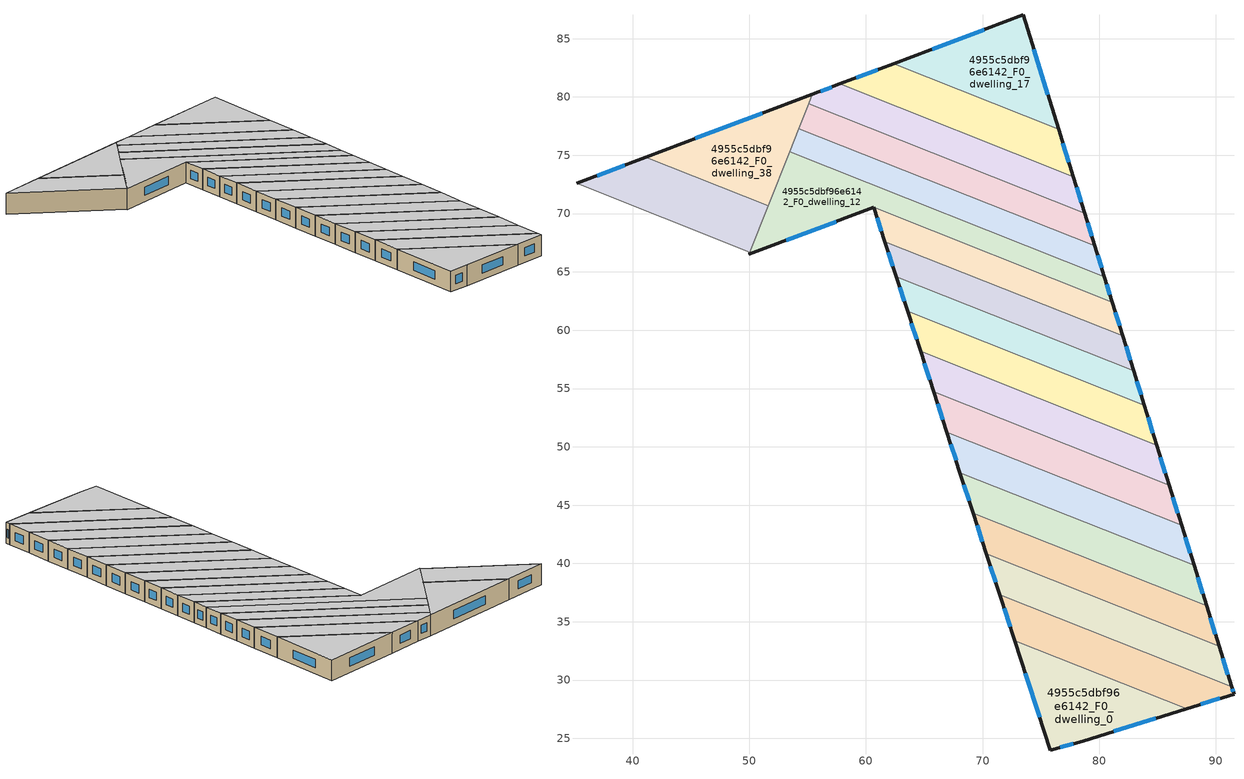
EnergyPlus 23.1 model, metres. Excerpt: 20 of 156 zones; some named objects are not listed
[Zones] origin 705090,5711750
4955c5dbf96e6142_F0_dwelling_0
 floor ground (EU_floor_Construction): 87.5,27.54 78.59,24.77 75.8,24 72.75,33.39 z0
 wall outside (EU_wall_Construction): 72.75,33.39 75.8,24 78.59,24.77 87.5,27.54 z0:3
 wall to 4955c5dbf96e6142_F0_dwelling_1 (EU_wall_Construction): 87.5,27.54 72.75,33.39 z0:3
 window (EU_Window_Construction): 81.26,25.6 84.83,26.71 / 76.64,24.23 77.76,24.54 / 73.66,30.58 74.89,26.81 z0.9:2.1
 ceiling to 4955c5dbf96e6142_F1_dwelling_0 (EU_floor_Construction): 87.5,27.54 72.75,33.39 75.8,24 78.59,24.77 z3
4955c5dbf96e6142_F0_dwelling_1
 floor ground (EU_floor_Construction): 91.36,29.43 91.55,28.8 87.5,27.54 72.75,33.39 71.47,37.32 z0
 wall outside (EU_wall_Construction): 71.47,37.32 72.75,33.39 / 87.5,27.54 91.55,28.8 91.36,29.43 z0:3
 wall to 4955c5dbf96e6142_F0_dwelling_2 (EU_wall_Construction): 91.36,29.43 71.47,37.32 z0:3
 window (EU_Window_Construction): 71.85,36.15 72.36,34.57 / 91.5,28.99 91.42,29.24 / 88.71,27.92 90.34,28.42 z0.9:2.1
 ceiling to 4955c5dbf96e6142_F1_dwelling_1 (EU_floor_Construction): 91.55,28.8 91.36,29.43 71.47,37.32 72.75,33.39 87.5,27.54 z3
4955c5dbf96e6142_F0_dwelling_10
 floor ground (EU_floor_Construction): 82.02,59.51 82.95,56.51 62.59,64.58 61.61,67.6 z0
 wall outside (EU_wall_Construction): 82.95,56.51 82.02,59.51 / 61.61,67.6 62.59,64.58 z0:3
 wall to 4955c5dbf96e6142_F0_dwelling_11 (EU_wall_Construction): 82.02,59.51 61.61,67.6 z0:3
 wall to 4955c5dbf96e6142_F0_dwelling_9 (EU_wall_Construction): 62.59,64.58 82.95,56.51 z0:3
 window (EU_Window_Construction): 82.67,57.41 82.3,58.61 / 61.91,66.7 62.3,65.49 z0.9:2.1
 ceiling to 4955c5dbf96e6142_F1_dwelling_10 (EU_floor_Construction): 82.95,56.51 82.02,59.51 61.61,67.6 62.59,64.58 z3
4955c5dbf96e6142_F0_dwelling_11
 floor ground (EU_floor_Construction): 81.12,62.41 82.02,59.51 61.61,67.6 60.66,70.53 z0
 wall outside (EU_wall_Construction): 82.02,59.51 81.12,62.41 / 60.66,70.53 61.61,67.6 z0:3
 wall to 4955c5dbf96e6142_F0_dwelling_12 (EU_wall_Construction): 81.12,62.41 60.66,70.53 z0:3
 window (EU_Window_Construction): 81.75,60.38 81.39,61.54 / 60.94,69.65 61.33,68.47 z0.9:2.1
 ceiling to 4955c5dbf96e6142_F1_dwelling_11 (EU_floor_Construction): 82.02,59.51 81.12,62.41 60.66,70.53 61.61,67.6 z3
4955c5dbf96e6142_F0_dwelling_12
 floor ground (EU_floor_Construction): 80.44,64.58 81.12,62.41 60.66,70.53 49.96,66.5 53.44,75.29 z0
 wall outside (EU_wall_Construction): 81.12,62.41 80.44,64.58 / 49.96,66.5 60.66,70.53 z0:3
 wall to 4955c5dbf96e6142_F0_dwelling_13 (EU_wall_Construction): 80.44,64.58 53.44,75.29 z0:3
 wall to 4955c5dbf96e6142_F0_dwelling_38 (EU_wall_Construction): 53.44,75.29 51.61,70.66 z0:3
 wall to 4955c5dbf96e6142_F0_dwelling_36 (EU_wall_Construction): 50.04,66.7 49.96,66.5 z0:3
 wall to 4955c5dbf96e6142_F0_dwelling_37 (EU_wall_Construction): 51.61,70.66 50.04,66.7 z0:3
 window (EU_Window_Construction): 80.91,63.06 80.65,63.93 / 53.16,67.71 57.46,69.32 z0.9:2.1
 ceiling to 4955c5dbf96e6142_F1_dwelling_12 (EU_floor_Construction): 81.12,62.41 80.44,64.58 53.44,75.29 49.96,66.5 60.66,70.53 z3
4955c5dbf96e6142_F0_dwelling_13
 floor ground (EU_floor_Construction): 79.62,67.22 80.44,64.58 53.44,75.29 54.24,77.29 z0
 wall outside (EU_wall_Construction): 80.44,64.58 79.62,67.22 z0:3
 wall to 4955c5dbf96e6142_F0_dwelling_14 (EU_wall_Construction): 79.62,67.22 54.24,77.29 z0:3
 wall to 4955c5dbf96e6142_F0_dwelling_38 (EU_wall_Construction): 54.24,77.29 53.44,75.29 z0:3
 window (EU_Window_Construction): 80.2,65.37 79.87,66.43 z0.9:2.1
 ceiling to 4955c5dbf96e6142_F1_dwelling_13 (EU_floor_Construction): 80.44,64.58 79.62,67.22 54.24,77.29 53.44,75.29 z3
4955c5dbf96e6142_F0_dwelling_14
 floor ground (EU_floor_Construction): 78.74,70.05 79.62,67.22 54.24,77.29 55.09,79.43 z0
 wall outside (EU_wall_Construction): 79.62,67.22 78.74,70.05 z0:3
 wall to 4955c5dbf96e6142_F0_dwelling_15 (EU_wall_Construction): 78.74,70.05 55.09,79.43 z0:3
 wall to 4955c5dbf96e6142_F0_dwelling_38 (EU_wall_Construction): 55.09,79.43 54.24,77.29 z0:3
 window (EU_Window_Construction): 79.36,68.07 79.01,69.2 z0.9:2.1
 ceiling to 4955c5dbf96e6142_F1_dwelling_14 (EU_floor_Construction): 79.62,67.22 78.74,70.05 55.09,79.43 54.24,77.29 z3
4955c5dbf96e6142_F0_dwelling_15
 floor ground (EU_floor_Construction): 77.77,73.18 78.74,70.05 55.09,79.43 55.4,80.22 57.77,81.11 z0
 wall outside (EU_wall_Construction): 57.77,81.11 55.4,80.22 / 78.74,70.05 77.77,73.18 z0:3
 wall to 4955c5dbf96e6142_F0_dwelling_16 (EU_wall_Construction): 77.77,73.18 57.77,81.11 z0:3
 wall to 4955c5dbf96e6142_F0_dwelling_38 (EU_wall_Construction): 55.4,80.22 55.09,79.43 z0:3
 window (EU_Window_Construction): 57.06,80.84 56.11,80.49 / 78.45,70.98 78.06,72.24 z0.9:2.1
 ceiling to 4955c5dbf96e6142_F1_dwelling_15 (EU_floor_Construction): 78.74,70.05 77.77,73.18 57.77,81.11 55.4,80.22 55.09,79.43 z3
4955c5dbf96e6142_F0_dwelling_16
 floor ground (EU_floor_Construction): 76.51,77.24 77.77,73.18 57.77,81.11 62.37,82.85 z0
 wall outside (EU_wall_Construction): 77.77,73.18 76.51,77.24 / 62.37,82.85 57.77,81.11 z0:3
 wall to 4955c5dbf96e6142_F0_dwelling_17 (EU_wall_Construction): 76.51,77.24 62.37,82.85 z0:3
 window (EU_Window_Construction): 77.4,74.39 76.89,76.02 / 60.99,82.33 59.15,81.63 z0.9:2.1
 ceiling to 4955c5dbf96e6142_F1_dwelling_16 (EU_floor_Construction): 77.77,73.18 76.51,77.24 62.37,82.85 57.77,81.11 z3
4955c5dbf96e6142_F0_dwelling_17
 floor ground (EU_floor_Construction): 73.47,87.04 76.51,77.24 62.37,82.85 z0
 wall outside (EU_wall_Construction): 76.51,77.24 73.47,87.04 62.37,82.85 z0:3
 window (EU_Window_Construction): 75.6,80.17 74.38,84.1 / 70.15,85.78 65.69,84.1 z0.9:2.1
 ceiling to 4955c5dbf96e6142_F1_dwelling_17 (EU_floor_Construction): 76.51,77.24 73.47,87.04 62.37,82.85 z3
4955c5dbf96e6142_F0_dwelling_2
 floor ground (EU_floor_Construction): 90.28,32.91 91.36,29.43 71.47,37.32 70.33,40.82 z0
 wall outside (EU_wall_Construction): 91.36,29.43 90.28,32.91 / 70.33,40.82 71.47,37.32 z0:3
 wall to 4955c5dbf96e6142_F0_dwelling_3 (EU_wall_Construction): 90.28,32.91 70.33,40.82 z0:3
 window (EU_Window_Construction): 91.03,30.48 90.6,31.87 / 70.67,39.78 71.13,38.37 z0.9:2.1
 ceiling to 4955c5dbf96e6142_F1_dwelling_2 (EU_floor_Construction): 91.36,29.43 90.28,32.91 70.33,40.82 71.47,37.32 z3
4955c5dbf96e6142_F0_dwelling_3
 floor ground (EU_floor_Construction): 89.2,36.38 90.28,32.91 70.33,40.82 69.19,44.32 z0
 wall outside (EU_wall_Construction): 90.28,32.91 89.2,36.38 / 69.19,44.32 70.33,40.82 z0:3
 wall to 4955c5dbf96e6142_F0_dwelling_4 (EU_wall_Construction): 89.2,36.38 69.19,44.32 z0:3
 window (EU_Window_Construction): 89.95,33.95 89.52,35.34 / 69.53,43.27 69.99,41.87 z0.9:2.1
 ceiling to 4955c5dbf96e6142_F1_dwelling_3 (EU_floor_Construction): 90.28,32.91 89.2,36.38 69.19,44.32 70.33,40.82 z3
4955c5dbf96e6142_F0_dwelling_37
 floor ground (EU_floor_Construction): 51.61,70.66 50.04,66.7 35.18,72.59 41.1,74.82 z0
 wall outside (EU_wall_Construction): 41.1,74.82 35.18,72.59 z0:3
 wall to 4955c5dbf96e6142_F0_dwelling_36 (EU_wall_Construction): 35.18,72.59 50.04,66.7 z0:3
 wall to 4955c5dbf96e6142_F0_dwelling_38 (EU_wall_Construction): 51.61,70.66 41.1,74.82 z0:3
 window (EU_Window_Construction): 39.33,74.16 36.95,73.26 z0.9:2.1
 ceiling to 4955c5dbf96e6142_F1_dwelling_37 (EU_floor_Construction): 50.04,66.7 51.61,70.66 41.1,74.82 35.18,72.59 z3
4955c5dbf96e6142_F0_dwelling_38
 floor ground (EU_floor_Construction): 55.4,80.22 51.61,70.66 41.1,74.82 z0
 wall outside (EU_wall_Construction): 55.4,80.22 41.1,74.82 z0:3
 window (EU_Window_Construction): 51.12,78.6 45.38,76.44 z0.9:2.1
 ceiling to 4955c5dbf96e6142_F1_dwelling_38 (EU_floor_Construction): 51.61,70.66 55.4,80.22 41.1,74.82 z3
4955c5dbf96e6142_F0_dwelling_4
 floor ground (EU_floor_Construction): 88.13,39.84 89.2,36.38 69.19,44.32 68.06,47.8 z0
 wall outside (EU_wall_Construction): 89.2,36.38 88.13,39.84 / 68.06,47.8 69.19,44.32 z0:3
 wall to 4955c5dbf96e6142_F0_dwelling_5 (EU_wall_Construction): 88.13,39.84 68.06,47.8 z0:3
 window (EU_Window_Construction): 88.88,37.42 88.45,38.8 / 68.4,46.76 68.85,45.36 z0.9:2.1
 ceiling to 4955c5dbf96e6142_F1_dwelling_4 (EU_floor_Construction): 89.2,36.38 88.13,39.84 68.06,47.8 69.19,44.32 z3
4955c5dbf96e6142_F0_dwelling_5
 floor ground (EU_floor_Construction): 87.06,43.29 88.13,39.84 68.06,47.8 66.93,51.27 z0
 wall outside (EU_wall_Construction): 88.13,39.84 87.06,43.29 / 66.93,51.27 68.06,47.8 z0:3
 wall to 4955c5dbf96e6142_F0_dwelling_6 (EU_wall_Construction): 87.06,43.29 66.93,51.27 z0:3
 window (EU_Window_Construction): 87.81,40.87 87.38,42.25 / 67.27,50.23 67.72,48.84 z0.9:2.1
 ceiling to 4955c5dbf96e6142_F1_dwelling_5 (EU_floor_Construction): 88.13,39.84 87.06,43.29 66.93,51.27 68.06,47.8 z3
4955c5dbf96e6142_F0_dwelling_6
 floor ground (EU_floor_Construction): 85.99,46.72 87.06,43.29 66.93,51.27 65.8,54.73 z0
 wall outside (EU_wall_Construction): 87.06,43.29 85.99,46.72 / 65.8,54.73 66.93,51.27 z0:3
 wall to 4955c5dbf96e6142_F0_dwelling_7 (EU_wall_Construction): 85.99,46.72 65.8,54.73 z0:3
 window (EU_Window_Construction): 86.74,44.32 86.31,45.7 / 66.14,53.69 66.59,52.31 z0.9:2.1
 ceiling to 4955c5dbf96e6142_F1_dwelling_6 (EU_floor_Construction): 87.06,43.29 85.99,46.72 65.8,54.73 66.93,51.27 z3
4955c5dbf96e6142_F0_dwelling_7
 floor ground (EU_floor_Construction): 84.92,50.15 85.99,46.72 65.8,54.73 64.68,58.18 z0
 wall outside (EU_wall_Construction): 85.99,46.72 84.92,50.15 / 64.68,58.18 65.8,54.73 z0:3
 wall to 4955c5dbf96e6142_F0_dwelling_8 (EU_wall_Construction): 84.92,50.15 64.68,58.18 z0:3
 window (EU_Window_Construction): 85.67,47.75 85.24,49.13 / 65.01,57.15 65.46,55.76 z0.9:2.1
 ceiling to 4955c5dbf96e6142_F1_dwelling_7 (EU_floor_Construction): 85.99,46.72 84.92,50.15 64.68,58.18 65.8,54.73 z3
4955c5dbf96e6142_F0_dwelling_8
 floor ground (EU_floor_Construction): 83.86,53.56 84.92,50.15 64.68,58.18 63.56,61.62 z0
 wall outside (EU_wall_Construction): 84.92,50.15 83.86,53.56 / 63.56,61.62 64.68,58.18 z0:3
 wall to 4955c5dbf96e6142_F0_dwelling_9 (EU_wall_Construction): 83.86,53.56 63.56,61.62 z0:3
 window (EU_Window_Construction): 84.61,51.17 84.18,52.54 / 63.89,60.59 64.34,59.21 z0.9:2.1
 ceiling to 4955c5dbf96e6142_F1_dwelling_8 (EU_floor_Construction): 84.92,50.15 83.86,53.56 63.56,61.62 64.68,58.18 z3
4955c5dbf96e6142_F0_dwelling_9
 floor ground (EU_floor_Construction): 82.95,56.51 83.86,53.56 63.56,61.62 62.59,64.58 z0
 wall outside (EU_wall_Construction): 62.59,64.58 63.56,61.62 / 83.86,53.56 82.95,56.51 z0:3
 window (EU_Window_Construction): 62.88,63.69 63.27,62.5 / 83.59,54.45 83.22,55.63 z0.9:2.1
 ceiling to 4955c5dbf96e6142_F1_dwelling_9 (EU_floor_Construction): 83.86,53.56 82.95,56.51 62.59,64.58 63.56,61.62 z3
[Building]
EU S2 Campaign: North Axis=0; Terrain=City; Solar Distribution=FullExterior
[Site:Location]
London: Latitude=51.5; Longitude=-0.5; Time Zone=0; Elevation=25
[SizingPeriod:WeatherFileDays]
AnnualSizingPeriod: Begin Month=1; Begin Day of Month=1; End Month=12; End Day of Month=31; Day of Week for Start Day=Monday; Use Weather File Daylight Saving Period=No; Use Weather File Rain and Snow Indicators=No
[MATERIAL]
EU_InternalMass_Material: Roughness=MediumRough; Thickness=0.1; Conductivity=1; Density=1800; Specific Heat=900; Thermal Absorptance=0.9; Solar Absorptance=0.7; Visible Absorptance=0.7
[MATERIAL:NOMASS] Roughness=MediumRough; Thermal Absorptance=0.9; Solar Absorptance=0.7; Visible Absorptance=0.7
Name | Thermal Resistance
EU_wall_NoMass | 1.04674
EU_floor_NoMass | 2.04616
[WINDOWMATERIAL:SIMPLEGLAZINGSYSTEM]
EU_Window_SimpleGlazing: UFactor=4.25843; Solar Heat Gain Coefficient=0.85; Visible Transmittance=0.85
[CONSTRUCTION]
EU_wall_Construction: EU_wall_NoMass
EU_floor_Construction: EU_floor_NoMass
EU_Window_Construction: EU_Window_SimpleGlazing
EU_InternalMass_Construction: EU_InternalMass_Material
[ZONE] Type=1; Multiplier=1; Ceiling Height=autocalculate; Floor Area=autocalculate; Part of Total Floor Area=Yes
Name | Volume
4955c5dbf96e6142_F0_dwelling_0 | 182.285
4955c5dbf96e6142_F0_dwelling_1 | 182.269
4955c5dbf96e6142_F0_dwelling_10 | 160.585
4955c5dbf96e6142_F0_dwelling_11 | 156.221
4955c5dbf96e6142_F0_dwelling_12 | 255.061
4955c5dbf96e6142_F0_dwelling_13 | 182.22
4955c5dbf96e6142_F0_dwelling_14 | 182.281
4955c5dbf96e6142_F0_dwelling_15 | 182.251
4955c5dbf96e6142_F0_dwelling_16 | 182.292
4955c5dbf96e6142_F0_dwelling_17 | 182.26
4955c5dbf96e6142_F0_dwelling_2 | 182.227
4955c5dbf96e6142_F0_dwelling_3 | 182.314
4955c5dbf96e6142_F0_dwelling_37 | 174.38
4955c5dbf96e6142_F0_dwelling_38 | 174.381
4955c5dbf96e6142_F0_dwelling_4 | 182.254
4955c5dbf96e6142_F0_dwelling_5 | 182.284
4955c5dbf96e6142_F0_dwelling_6 | 182.257
4955c5dbf96e6142_F0_dwelling_7 | 182.317
4955c5dbf96e6142_F0_dwelling_8 | 181.883
4955c5dbf96e6142_F0_dwelling_9 | 157.656
[INTERNALMASS] Construction=EU_InternalMass_Construction
Name | Zone or ZoneList | Surface Area
4955c5dbf96e6142_F0_dwelling_0_EU_InternalMass | 4955c5dbf96e6142_F0_dwelling_0 | 60.7616
4955c5dbf96e6142_F0_dwelling_1_EU_InternalMass | 4955c5dbf96e6142_F0_dwelling_1 | 60.7565
4955c5dbf96e6142_F0_dwelling_2_EU_InternalMass | 4955c5dbf96e6142_F0_dwelling_2 | 60.7424
4955c5dbf96e6142_F0_dwelling_3_EU_InternalMass | 4955c5dbf96e6142_F0_dwelling_3 | 60.7713
4955c5dbf96e6142_F0_dwelling_4_EU_InternalMass | 4955c5dbf96e6142_F0_dwelling_4 | 60.7513
4955c5dbf96e6142_F0_dwelling_5_EU_InternalMass | 4955c5dbf96e6142_F0_dwelling_5 | 60.7615
4955c5dbf96e6142_F0_dwelling_6_EU_InternalMass | 4955c5dbf96e6142_F0_dwelling_6 | 60.7521
4955c5dbf96e6142_F0_dwelling_7_EU_InternalMass | 4955c5dbf96e6142_F0_dwelling_7 | 60.7724
4955c5dbf96e6142_F0_dwelling_8_EU_InternalMass | 4955c5dbf96e6142_F0_dwelling_8 | 60.6278
4955c5dbf96e6142_F0_dwelling_9_EU_InternalMass | 4955c5dbf96e6142_F0_dwelling_9 | 52.5509
4955c5dbf96e6142_F0_dwelling_10_EU_InternalMass | 4955c5dbf96e6142_F0_dwelling_10 | 53.5293
4955c5dbf96e6142_F0_dwelling_11_EU_InternalMass | 4955c5dbf96e6142_F0_dwelling_11 | 52.0734
4955c5dbf96e6142_F0_dwelling_12_EU_InternalMass | 4955c5dbf96e6142_F0_dwelling_12 | 85.017
4955c5dbf96e6142_F0_dwelling_13_EU_InternalMass | 4955c5dbf96e6142_F0_dwelling_13 | 60.7398
4955c5dbf96e6142_F0_dwelling_14_EU_InternalMass | 4955c5dbf96e6142_F0_dwelling_14 | 60.7606
4955c5dbf96e6142_F0_dwelling_15_EU_InternalMass | 4955c5dbf96e6142_F0_dwelling_15 | 60.75
4955c5dbf96e6142_F0_dwelling_16_EU_InternalMass | 4955c5dbf96e6142_F0_dwelling_16 | 60.7642
4955c5dbf96e6142_F0_dwelling_17_EU_InternalMass | 4955c5dbf96e6142_F0_dwelling_17 | 60.7531
4955c5dbf96e6142_F0_dwelling_37_EU_InternalMass | 4955c5dbf96e6142_F0_dwelling_37 | 58.1267
4955c5dbf96e6142_F0_dwelling_38_EU_InternalMass | 4955c5dbf96e6142_F0_dwelling_38 | 58.1273
[OTHEREQUIPMENT] Fuel Type=Electricity; Design Level Calculation Method=Watts/Area; Power per Zone Floor Area=1; Fraction Latent=0; Fraction Radiant=0; Fraction Lost=0; Carbon Dioxide Generation Rate=0; EndUse Subcategory=EU_Step8_InternalGains
Name | Zone or ZoneList or Space or SpaceList | Schedule
EU_Step8_InternalGain_4955c5dbf96e6142_F0_dwelling_0_f000 | 4955c5dbf96e6142_F0_dwelling_0 | EU_Step8_GainSchedule_4955c5dbf96e6142_F0_dwelling_0_f000
EU_Step8_InternalGain_4955c5dbf96e6142_F0_dwelling_1_f000 | 4955c5dbf96e6142_F0_dwelling_1 | EU_Step8_GainSchedule_4955c5dbf96e6142_F0_dwelling_1_f000
EU_Step8_InternalGain_4955c5dbf96e6142_F0_dwelling_2_f000 | 4955c5dbf96e6142_F0_dwelling_2 | EU_Step8_GainSchedule_4955c5dbf96e6142_F0_dwelling_2_f000
EU_Step8_InternalGain_4955c5dbf96e6142_F0_dwelling_3_f000 | 4955c5dbf96e6142_F0_dwelling_3 | EU_Step8_GainSchedule_4955c5dbf96e6142_F0_dwelling_3_f000
EU_Step8_InternalGain_4955c5dbf96e6142_F0_dwelling_4_f000 | 4955c5dbf96e6142_F0_dwelling_4 | EU_Step8_GainSchedule_4955c5dbf96e6142_F0_dwelling_4_f000
EU_Step8_InternalGain_4955c5dbf96e6142_F0_dwelling_5_f000 | 4955c5dbf96e6142_F0_dwelling_5 | EU_Step8_GainSchedule_4955c5dbf96e6142_F0_dwelling_5_f000
EU_Step8_InternalGain_4955c5dbf96e6142_F0_dwelling_6_f000 | 4955c5dbf96e6142_F0_dwelling_6 | EU_Step8_GainSchedule_4955c5dbf96e6142_F0_dwelling_6_f000
EU_Step8_InternalGain_4955c5dbf96e6142_F0_dwelling_7_f000 | 4955c5dbf96e6142_F0_dwelling_7 | EU_Step8_GainSchedule_4955c5dbf96e6142_F0_dwelling_7_f000
EU_Step8_InternalGain_4955c5dbf96e6142_F0_dwelling_8_f000 | 4955c5dbf96e6142_F0_dwelling_8 | EU_Step8_GainSchedule_4955c5dbf96e6142_F0_dwelling_8_f000
EU_Step8_InternalGain_4955c5dbf96e6142_F0_dwelling_9_f000 | 4955c5dbf96e6142_F0_dwelling_9 | EU_Step8_GainSchedule_4955c5dbf96e6142_F0_dwelling_9_f000
EU_Step8_InternalGain_4955c5dbf96e6142_F0_dwelling_10_f000 | 4955c5dbf96e6142_F0_dwelling_10 | EU_Step8_GainSchedule_4955c5dbf96e6142_F0_dwelling_10_f000
EU_Step8_InternalGain_4955c5dbf96e6142_F0_dwelling_11_f000 | 4955c5dbf96e6142_F0_dwelling_11 | EU_Step8_GainSchedule_4955c5dbf96e6142_F0_dwelling_11_f000
EU_Step8_InternalGain_4955c5dbf96e6142_F0_dwelling_12_f000 | 4955c5dbf96e6142_F0_dwelling_12 | EU_Step8_GainSchedule_4955c5dbf96e6142_F0_dwelling_12_f000
EU_Step8_InternalGain_4955c5dbf96e6142_F0_dwelling_13_f000 | 4955c5dbf96e6142_F0_dwelling_13 | EU_Step8_GainSchedule_4955c5dbf96e6142_F0_dwelling_13_f000
EU_Step8_InternalGain_4955c5dbf96e6142_F0_dwelling_14_f000 | 4955c5dbf96e6142_F0_dwelling_14 | EU_Step8_GainSchedule_4955c5dbf96e6142_F0_dwelling_14_f000
EU_Step8_InternalGain_4955c5dbf96e6142_F0_dwelling_15_f000 | 4955c5dbf96e6142_F0_dwelling_15 | EU_Step8_GainSchedule_4955c5dbf96e6142_F0_dwelling_15_f000
EU_Step8_InternalGain_4955c5dbf96e6142_F0_dwelling_16_f000 | 4955c5dbf96e6142_F0_dwelling_16 | EU_Step8_GainSchedule_4955c5dbf96e6142_F0_dwelling_16_f000
EU_Step8_InternalGain_4955c5dbf96e6142_F0_dwelling_17_f000 | 4955c5dbf96e6142_F0_dwelling_17 | EU_Step8_GainSchedule_4955c5dbf96e6142_F0_dwelling_17_f000
EU_Step8_InternalGain_4955c5dbf96e6142_F0_dwelling_37_f000 | 4955c5dbf96e6142_F0_dwelling_37 | EU_Step8_GainSchedule_4955c5dbf96e6142_F0_dwelling_37_f000
EU_Step8_InternalGain_4955c5dbf96e6142_F0_dwelling_38_f000 | 4955c5dbf96e6142_F0_dwelling_38 | EU_Step8_GainSchedule_4955c5dbf96e6142_F0_dwelling_38_f000
[ZONEVENTILATION:DESIGNFLOWRATE] Schedule=EU_AlwaysOn; Design Flow Rate Calculation Method=AirChanges/Hour; Air Changes per Hour=0.488719; Ventilation Type=Natural; Fan Pressure Rise=0; Fan Total Efficiency=1; Constant Term Coefficient=1; Temperature Term Coefficient=0; Velocity Term Coefficient=0; Velocity Squared Term Coefficient=0; Minimum Indoor Temperature=-100; Maximum Indoor Temperature=100; Delta Temperature=-100; Minimum Outdoor Temperature=-100; Maximum Outdoor Temperature=100; Maximum Wind Speed=40
Name | Zone or ZoneList or Space or SpaceList
EU_ConstantAir_4955c5dbf96e6142_F0_dwelling_0 | 4955c5dbf96e6142_F0_dwelling_0
EU_ConstantAir_4955c5dbf96e6142_F0_dwelling_1 | 4955c5dbf96e6142_F0_dwelling_1
EU_ConstantAir_4955c5dbf96e6142_F0_dwelling_2 | 4955c5dbf96e6142_F0_dwelling_2
EU_ConstantAir_4955c5dbf96e6142_F0_dwelling_3 | 4955c5dbf96e6142_F0_dwelling_3
EU_ConstantAir_4955c5dbf96e6142_F0_dwelling_4 | 4955c5dbf96e6142_F0_dwelling_4
EU_ConstantAir_4955c5dbf96e6142_F0_dwelling_5 | 4955c5dbf96e6142_F0_dwelling_5
EU_ConstantAir_4955c5dbf96e6142_F0_dwelling_6 | 4955c5dbf96e6142_F0_dwelling_6
EU_ConstantAir_4955c5dbf96e6142_F0_dwelling_7 | 4955c5dbf96e6142_F0_dwelling_7
EU_ConstantAir_4955c5dbf96e6142_F0_dwelling_8 | 4955c5dbf96e6142_F0_dwelling_8
EU_ConstantAir_4955c5dbf96e6142_F0_dwelling_9 | 4955c5dbf96e6142_F0_dwelling_9
EU_ConstantAir_4955c5dbf96e6142_F0_dwelling_10 | 4955c5dbf96e6142_F0_dwelling_10
EU_ConstantAir_4955c5dbf96e6142_F0_dwelling_11 | 4955c5dbf96e6142_F0_dwelling_11
EU_ConstantAir_4955c5dbf96e6142_F0_dwelling_12 | 4955c5dbf96e6142_F0_dwelling_12
EU_ConstantAir_4955c5dbf96e6142_F0_dwelling_13 | 4955c5dbf96e6142_F0_dwelling_13
EU_ConstantAir_4955c5dbf96e6142_F0_dwelling_14 | 4955c5dbf96e6142_F0_dwelling_14
EU_ConstantAir_4955c5dbf96e6142_F0_dwelling_15 | 4955c5dbf96e6142_F0_dwelling_15
EU_ConstantAir_4955c5dbf96e6142_F0_dwelling_16 | 4955c5dbf96e6142_F0_dwelling_16
EU_ConstantAir_4955c5dbf96e6142_F0_dwelling_17 | 4955c5dbf96e6142_F0_dwelling_17
EU_ConstantAir_4955c5dbf96e6142_F0_dwelling_37 | 4955c5dbf96e6142_F0_dwelling_37
EU_ConstantAir_4955c5dbf96e6142_F0_dwelling_38 | 4955c5dbf96e6142_F0_dwelling_38
[HVACTEMPLATE:ZONE:IDEALLOADSAIRSYSTEM] System Availability Schedule=EU_AlwaysOn; Maximum Heating Supply Air Temperature=50; Minimum Cooling Supply Air Temperature=13; Maximum Heating Supply Air Humidity Ratio=0.0156; Minimum Cooling Supply Air Humidity Ratio=0.0077; Heating Limit=NoLimit; Cooling Limit=NoLimit; Heating Availability Schedule=EU_AlwaysOn; Cooling Availability Schedule=EU_CoolingOff; Dehumidification Control Type=ConstantSensibleHeatRatio; Cooling Sensible Heat Ratio=0.7; Dehumidification Setpoint=60; Humidification Control Type=None; Humidification Setpoint=30; Outdoor Air Method=None; Outdoor Air Flow Rate per Person=0.00944; Outdoor Air Flow Rate per Zone Floor Area=0; Outdoor Air Flow Rate per Zone=0; Demand Controlled Ventilation Type=None; Outdoor Air Economizer Type=NoEconomizer; Heat Recovery Type=None; Sensible Heat Recovery Effectiveness=0.7; Latent Heat Recovery Effectiveness=0.65
Name | Template Thermostat
4955c5dbf96e6142_F0_dwelling_0 | EU_HeatOnly_4955c5dbf96e6142_F0_dwelling_0
4955c5dbf96e6142_F0_dwelling_1 | EU_HeatOnly_4955c5dbf96e6142_F0_dwelling_1
4955c5dbf96e6142_F0_dwelling_2 | EU_HeatOnly_4955c5dbf96e6142_F0_dwelling_2
4955c5dbf96e6142_F0_dwelling_3 | EU_HeatOnly_4955c5dbf96e6142_F0_dwelling_3
4955c5dbf96e6142_F0_dwelling_4 | EU_HeatOnly_4955c5dbf96e6142_F0_dwelling_4
4955c5dbf96e6142_F0_dwelling_5 | EU_HeatOnly_4955c5dbf96e6142_F0_dwelling_5
4955c5dbf96e6142_F0_dwelling_6 | EU_HeatOnly_4955c5dbf96e6142_F0_dwelling_6
4955c5dbf96e6142_F0_dwelling_7 | EU_HeatOnly_4955c5dbf96e6142_F0_dwelling_7
4955c5dbf96e6142_F0_dwelling_8 | EU_HeatOnly_4955c5dbf96e6142_F0_dwelling_8
4955c5dbf96e6142_F0_dwelling_9 | EU_HeatOnly_4955c5dbf96e6142_F0_dwelling_9
4955c5dbf96e6142_F0_dwelling_10 | EU_HeatOnly_4955c5dbf96e6142_F0_dwelling_10
4955c5dbf96e6142_F0_dwelling_11 | EU_HeatOnly_4955c5dbf96e6142_F0_dwelling_11
4955c5dbf96e6142_F0_dwelling_12 | EU_HeatOnly_4955c5dbf96e6142_F0_dwelling_12
4955c5dbf96e6142_F0_dwelling_13 | EU_HeatOnly_4955c5dbf96e6142_F0_dwelling_13
4955c5dbf96e6142_F0_dwelling_14 | EU_HeatOnly_4955c5dbf96e6142_F0_dwelling_14
4955c5dbf96e6142_F0_dwelling_15 | EU_HeatOnly_4955c5dbf96e6142_F0_dwelling_15
4955c5dbf96e6142_F0_dwelling_16 | EU_HeatOnly_4955c5dbf96e6142_F0_dwelling_16
4955c5dbf96e6142_F0_dwelling_17 | EU_HeatOnly_4955c5dbf96e6142_F0_dwelling_17
4955c5dbf96e6142_F0_dwelling_37 | EU_HeatOnly_4955c5dbf96e6142_F0_dwelling_37
4955c5dbf96e6142_F0_dwelling_38 | EU_HeatOnly_4955c5dbf96e6142_F0_dwelling_38
[SIZING:ZONE] Zone Cooling Design Supply Air Temperature Input Method=SupplyAirTemperature; Zone Cooling Design Supply Air Temperature=13; Zone Heating Design Supply Air Temperature Input Method=SupplyAirTemperature; Zone Heating Design Supply Air Temperature=50; Zone Cooling Design Supply Air Humidity Ratio=0.008; Zone Heating Design Supply Air Humidity Ratio=0.008; Cooling Design Air Flow Method=DesignDay; Cooling Design Air Flow Rate=0; Cooling Minimum Air Flow per Zone Floor Area=0.000762; Cooling Minimum Air Flow=0; Cooling Minimum Air Flow Fraction=0.2; Heating Design Air Flow Method=DesignDay; Heating Design Air Flow Rate=0; Heating Maximum Air Flow per Zone Floor Area=0.002032; Heating Maximum Air Flow=0.141576; Heating Maximum Air Flow Fraction=0.3; Account for Dedicated Outdoor Air System=No; Dedicated Outdoor Air System Control Strategy=NeutralSupplyAir; Dedicated Outdoor Air Low Setpoint Temperature for Design=autosize; Dedicated Outdoor Air High Setpoint Temperature for Design=autosize; Zone Load Sizing Method=Sensible Load Only No Latent Load; Zone Latent Cooling Design Supply Air Humidity Ratio Input Method=HumidityRatioDifference; Zone Cooling Design Supply Air Humidity Ratio Difference=0.005; Zone Latent Heating Design Supply Air Humidity Ratio Input Method=HumidityRatioDifference; Zone Humidification Design Supply Air Humidity Ratio Difference=0.005
4955c5dbf96e6142_F0_dwelling_0; 4955c5dbf96e6142_F0_dwelling_1; 4955c5dbf96e6142_F0_dwelling_2; 4955c5dbf96e6142_F0_dwelling_3; 4955c5dbf96e6142_F0_dwelling_4; 4955c5dbf96e6142_F0_dwelling_5; 4955c5dbf96e6142_F0_dwelling_6; 4955c5dbf96e6142_F0_dwelling_7; 4955c5dbf96e6142_F0_dwelling_8; 4955c5dbf96e6142_F0_dwelling_9; 4955c5dbf96e6142_F0_dwelling_10; 4955c5dbf96e6142_F0_dwelling_11; 4955c5dbf96e6142_F0_dwelling_12; 4955c5dbf96e6142_F0_dwelling_13; 4955c5dbf96e6142_F0_dwelling_14; 4955c5dbf96e6142_F0_dwelling_15; 4955c5dbf96e6142_F0_dwelling_16; 4955c5dbf96e6142_F0_dwelling_17; 4955c5dbf96e6142_F0_dwelling_37; 4955c5dbf96e6142_F0_dwelling_38
[SCHEDULE:CONSTANT]
Name | Hourly Value
EU_AlwaysOn | 1
EU_CoolingOff | 0
[SCHEDULE:FILE] Column Number=1; Rows to Skip at Top=0; Number of Hours of Data=8760; Column Separator=Comma; Interpolate to Timestep=No; Minutes per Item=60; Adjust Schedule for Daylight Savings=Yes
Name | File
EU_Step8_GainSchedule_4955c5dbf96e6142_F0_dwelling_0_f000 | ../../schedules/4955c5dbf96e6142/4955c5dbf96e6142_F0_dwelling_0_f000_gain.csv
EU_Step8_GainSchedule_4955c5dbf96e6142_F0_dwelling_1_f000 | ../../schedules/4955c5dbf96e6142/4955c5dbf96e6142_F0_dwelling_1_f000_gain.csv
EU_Step8_GainSchedule_4955c5dbf96e6142_F0_dwelling_2_f000 | ../../schedules/4955c5dbf96e6142/4955c5dbf96e6142_F0_dwelling_2_f000_gain.csv
EU_Step8_GainSchedule_4955c5dbf96e6142_F0_dwelling_3_f000 | ../../schedules/4955c5dbf96e6142/4955c5dbf96e6142_F0_dwelling_3_f000_gain.csv
EU_Step8_GainSchedule_4955c5dbf96e6142_F0_dwelling_4_f000 | ../../schedules/4955c5dbf96e6142/4955c5dbf96e6142_F0_dwelling_4_f000_gain.csv
EU_Step8_GainSchedule_4955c5dbf96e6142_F0_dwelling_5_f000 | ../../schedules/4955c5dbf96e6142/4955c5dbf96e6142_F0_dwelling_5_f000_gain.csv
EU_Step8_GainSchedule_4955c5dbf96e6142_F0_dwelling_6_f000 | ../../schedules/4955c5dbf96e6142/4955c5dbf96e6142_F0_dwelling_6_f000_gain.csv
EU_Step8_GainSchedule_4955c5dbf96e6142_F0_dwelling_7_f000 | ../../schedules/4955c5dbf96e6142/4955c5dbf96e6142_F0_dwelling_7_f000_gain.csv
EU_Step8_GainSchedule_4955c5dbf96e6142_F0_dwelling_8_f000 | ../../schedules/4955c5dbf96e6142/4955c5dbf96e6142_F0_dwelling_8_f000_gain.csv
EU_Step8_GainSchedule_4955c5dbf96e6142_F0_dwelling_9_f000 | ../../schedules/4955c5dbf96e6142/4955c5dbf96e6142_F0_dwelling_9_f000_gain.csv
EU_Step8_GainSchedule_4955c5dbf96e6142_F0_dwelling_10_f000 | ../../schedules/4955c5dbf96e6142/4955c5dbf96e6142_F0_dwelling_10_f000_gain.csv
EU_Step8_GainSchedule_4955c5dbf96e6142_F0_dwelling_11_f000 | ../../schedules/4955c5dbf96e6142/4955c5dbf96e6142_F0_dwelling_11_f000_gain.csv
EU_Step8_GainSchedule_4955c5dbf96e6142_F0_dwelling_12_f000 | ../../schedules/4955c5dbf96e6142/4955c5dbf96e6142_F0_dwelling_12_f000_gain.csv
EU_Step8_GainSchedule_4955c5dbf96e6142_F0_dwelling_13_f000 | ../../schedules/4955c5dbf96e6142/4955c5dbf96e6142_F0_dwelling_13_f000_gain.csv
EU_Step8_GainSchedule_4955c5dbf96e6142_F0_dwelling_14_f000 | ../../schedules/4955c5dbf96e6142/4955c5dbf96e6142_F0_dwelling_14_f000_gain.csv
EU_Step8_GainSchedule_4955c5dbf96e6142_F0_dwelling_15_f000 | ../../schedules/4955c5dbf96e6142/4955c5dbf96e6142_F0_dwelling_15_f000_gain.csv
EU_Step8_GainSchedule_4955c5dbf96e6142_F0_dwelling_16_f000 | ../../schedules/4955c5dbf96e6142/4955c5dbf96e6142_F0_dwelling_16_f000_gain.csv
EU_Step8_GainSchedule_4955c5dbf96e6142_F0_dwelling_17_f000 | ../../schedules/4955c5dbf96e6142/4955c5dbf96e6142_F0_dwelling_17_f000_gain.csv
EU_Step8_GainSchedule_4955c5dbf96e6142_F0_dwelling_37_f000 | ../../schedules/4955c5dbf96e6142/4955c5dbf96e6142_F0_dwelling_37_f000_gain.csv
EU_Step8_GainSchedule_4955c5dbf96e6142_F0_dwelling_38_f000 | ../../schedules/4955c5dbf96e6142/4955c5dbf96e6142_F0_dwelling_38_f000_gain.csv
